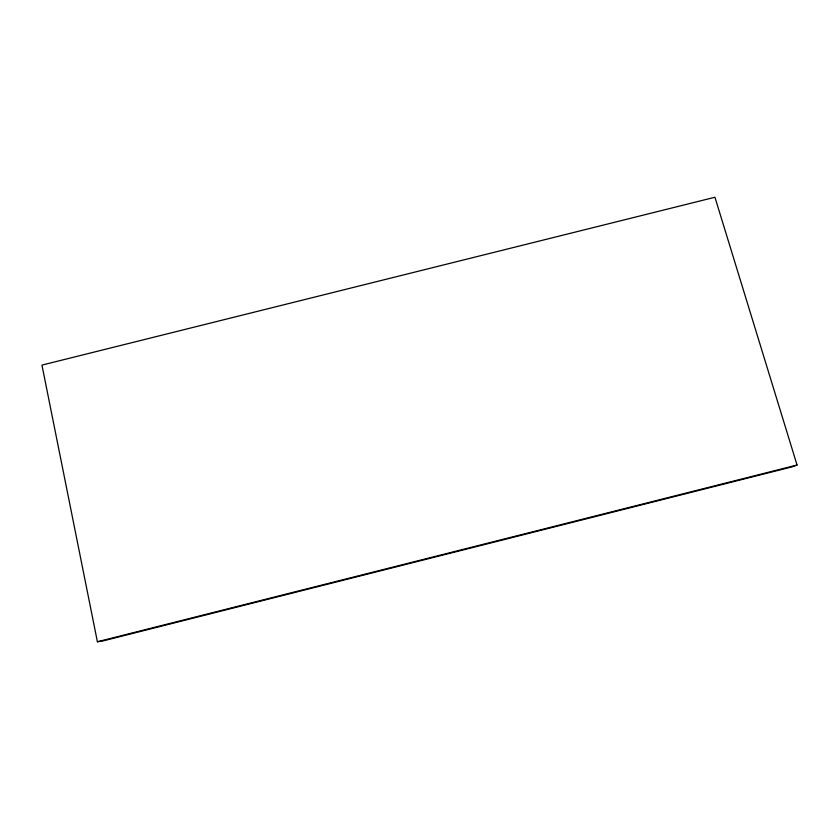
<?xml version="1.0" encoding="UTF-8"?>
<svg xmlns="http://www.w3.org/2000/svg" width="839" height="839" viewBox="0 0 839 839"><rect width="100%" height="100%" fill="white"/><g stroke="black" fill="none" stroke-linecap="round" stroke-linejoin="round"><path stroke-width="1.26" d="M797.05 465.026L792.068 466.872L102.348 641.09L97.397 641.751L41.95 365.101L714.943 197.249L797.05 465.026L97.397 641.751"/></g></svg>
